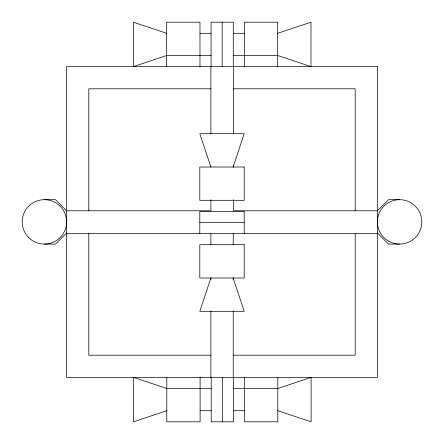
<?xml version="1.0" encoding="UTF-8"?>
<svg xmlns="http://www.w3.org/2000/svg" width="444" height="444" viewBox="0 0 444 444"><rect width="100%" height="100%" fill="white"/><g stroke="black" fill="none" stroke-linecap="round" stroke-linejoin="round"><path stroke-width="0.67" d="M233.1 167.011L244.2 133.711L199.8 133.711L210.9 167.011M210.9 278.011L199.8 311.311L244.2 311.311L233.1 278.011M66.6 232.978L55.5 244.078L44.4 244.078M277.683 33.3L310.983 22.2L310.983 66.6L277.683 55.5L233.283 55.5M166.805 410.7L133.505 421.8L133.505 377.4L166.805 388.5L211.205 388.5M199.983 33.3L211.083 33.3M233.283 33.3L244.383 33.3M211.083 55.5L166.683 55.5L133.383 66.6L133.383 22.2L166.683 33.3M210.9 88.8L88.8 88.8L88.8 210.778M233.644 88.8L355.2 88.8L355.2 210.778M44.4 199.678L55.5 199.678L66.6 210.778L210.9 210.778L210.9 199.689M399.6 199.678L388.5 199.678L377.4 210.778L233.644 210.778L233.644 199.689M199.8 222.511L244.2 222.511M66.6 233.644L377.4 233.644M399.6 244.078L388.5 244.078L377.4 232.978M210.9 355.2L88.8 355.2L88.8 233.644M233.222 355.2L355.2 355.2L355.2 233.644M233.405 388.5L277.805 388.5L311.105 377.4L311.105 421.8L277.805 410.7M200.105 410.7L211.205 410.7M233.405 410.7L244.505 410.7M277.805 377.4L277.805 421.8L244.505 421.8L244.505 377.4M277.683 66.6L277.683 22.2L244.383 22.2L244.383 66.6M244.2 233.611L244.2 211.411L199.8 211.411L199.8 233.611M233.644 66.6L233.644 133.849M233.644 165.029L233.644 167.116M233.405 377.4L233.405 421.8L211.205 421.8L211.205 377.4M233.283 66.6L233.283 22.2L211.083 22.2L211.083 66.6M233.222 233.644L233.222 244.7M233.222 277.844L233.222 279.259M233.222 310.994L233.222 377.4M222.305 377.4L222.305 421.8M222.183 22.2L222.183 66.6M210.9 66.6L210.9 133.849M210.9 233.644L210.9 244.711M210.9 277.844L210.9 279.393M210.9 310.994L210.9 377.4M200.105 377.4L200.105 421.8L166.805 421.8L166.805 377.4M199.983 66.6L199.983 22.2L166.683 22.2L166.683 66.6M377.4 66.6L66.6 66.6L66.6 377.4L377.4 377.4L377.4 66.6M244.2 167.011L199.8 167.011L199.8 200.311L244.2 200.311L244.2 167.011M244.2 244.711L199.8 244.711L199.8 278.011L244.2 278.011L244.2 244.711M28.705 237.579A22.2 22.2 0 0 0 65.845 227.622A22.2 22.2 0 0 0 38.656 200.433A22.2 22.2 0 0 0 28.705 237.579M388.5 241.103A22.2 22.2 0 0 0 421.8 221.878A22.2 22.2 0 0 0 388.5 202.653A22.2 22.2 0 0 0 388.5 241.103"/></g></svg>
